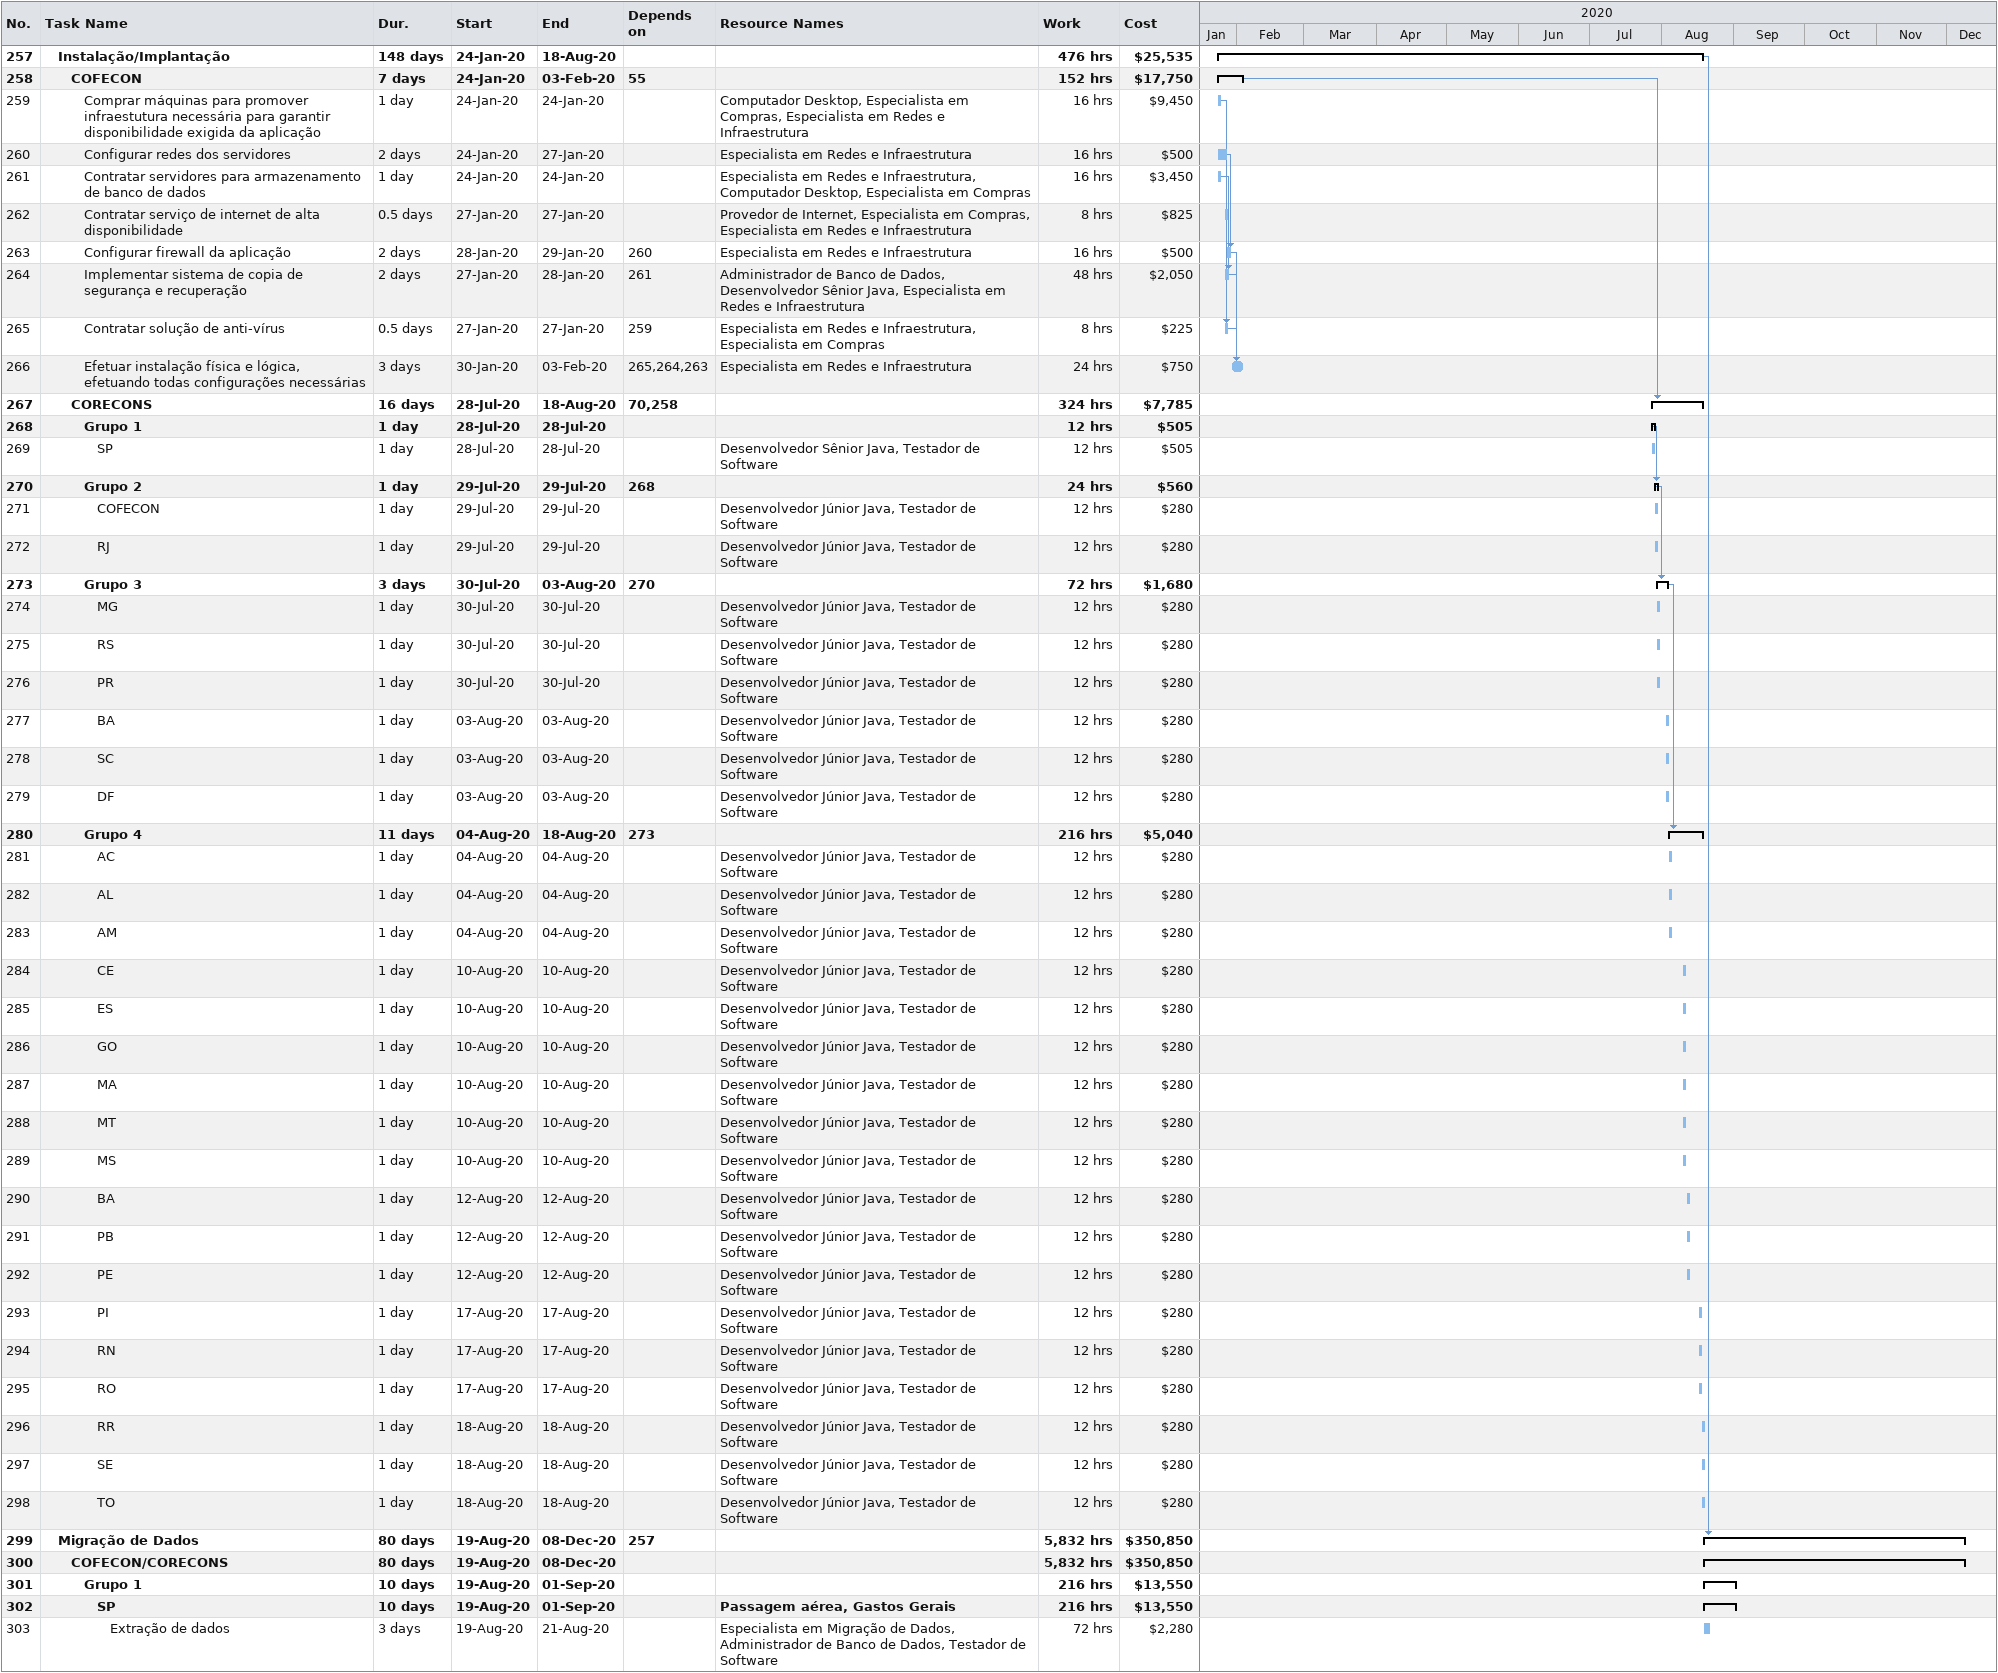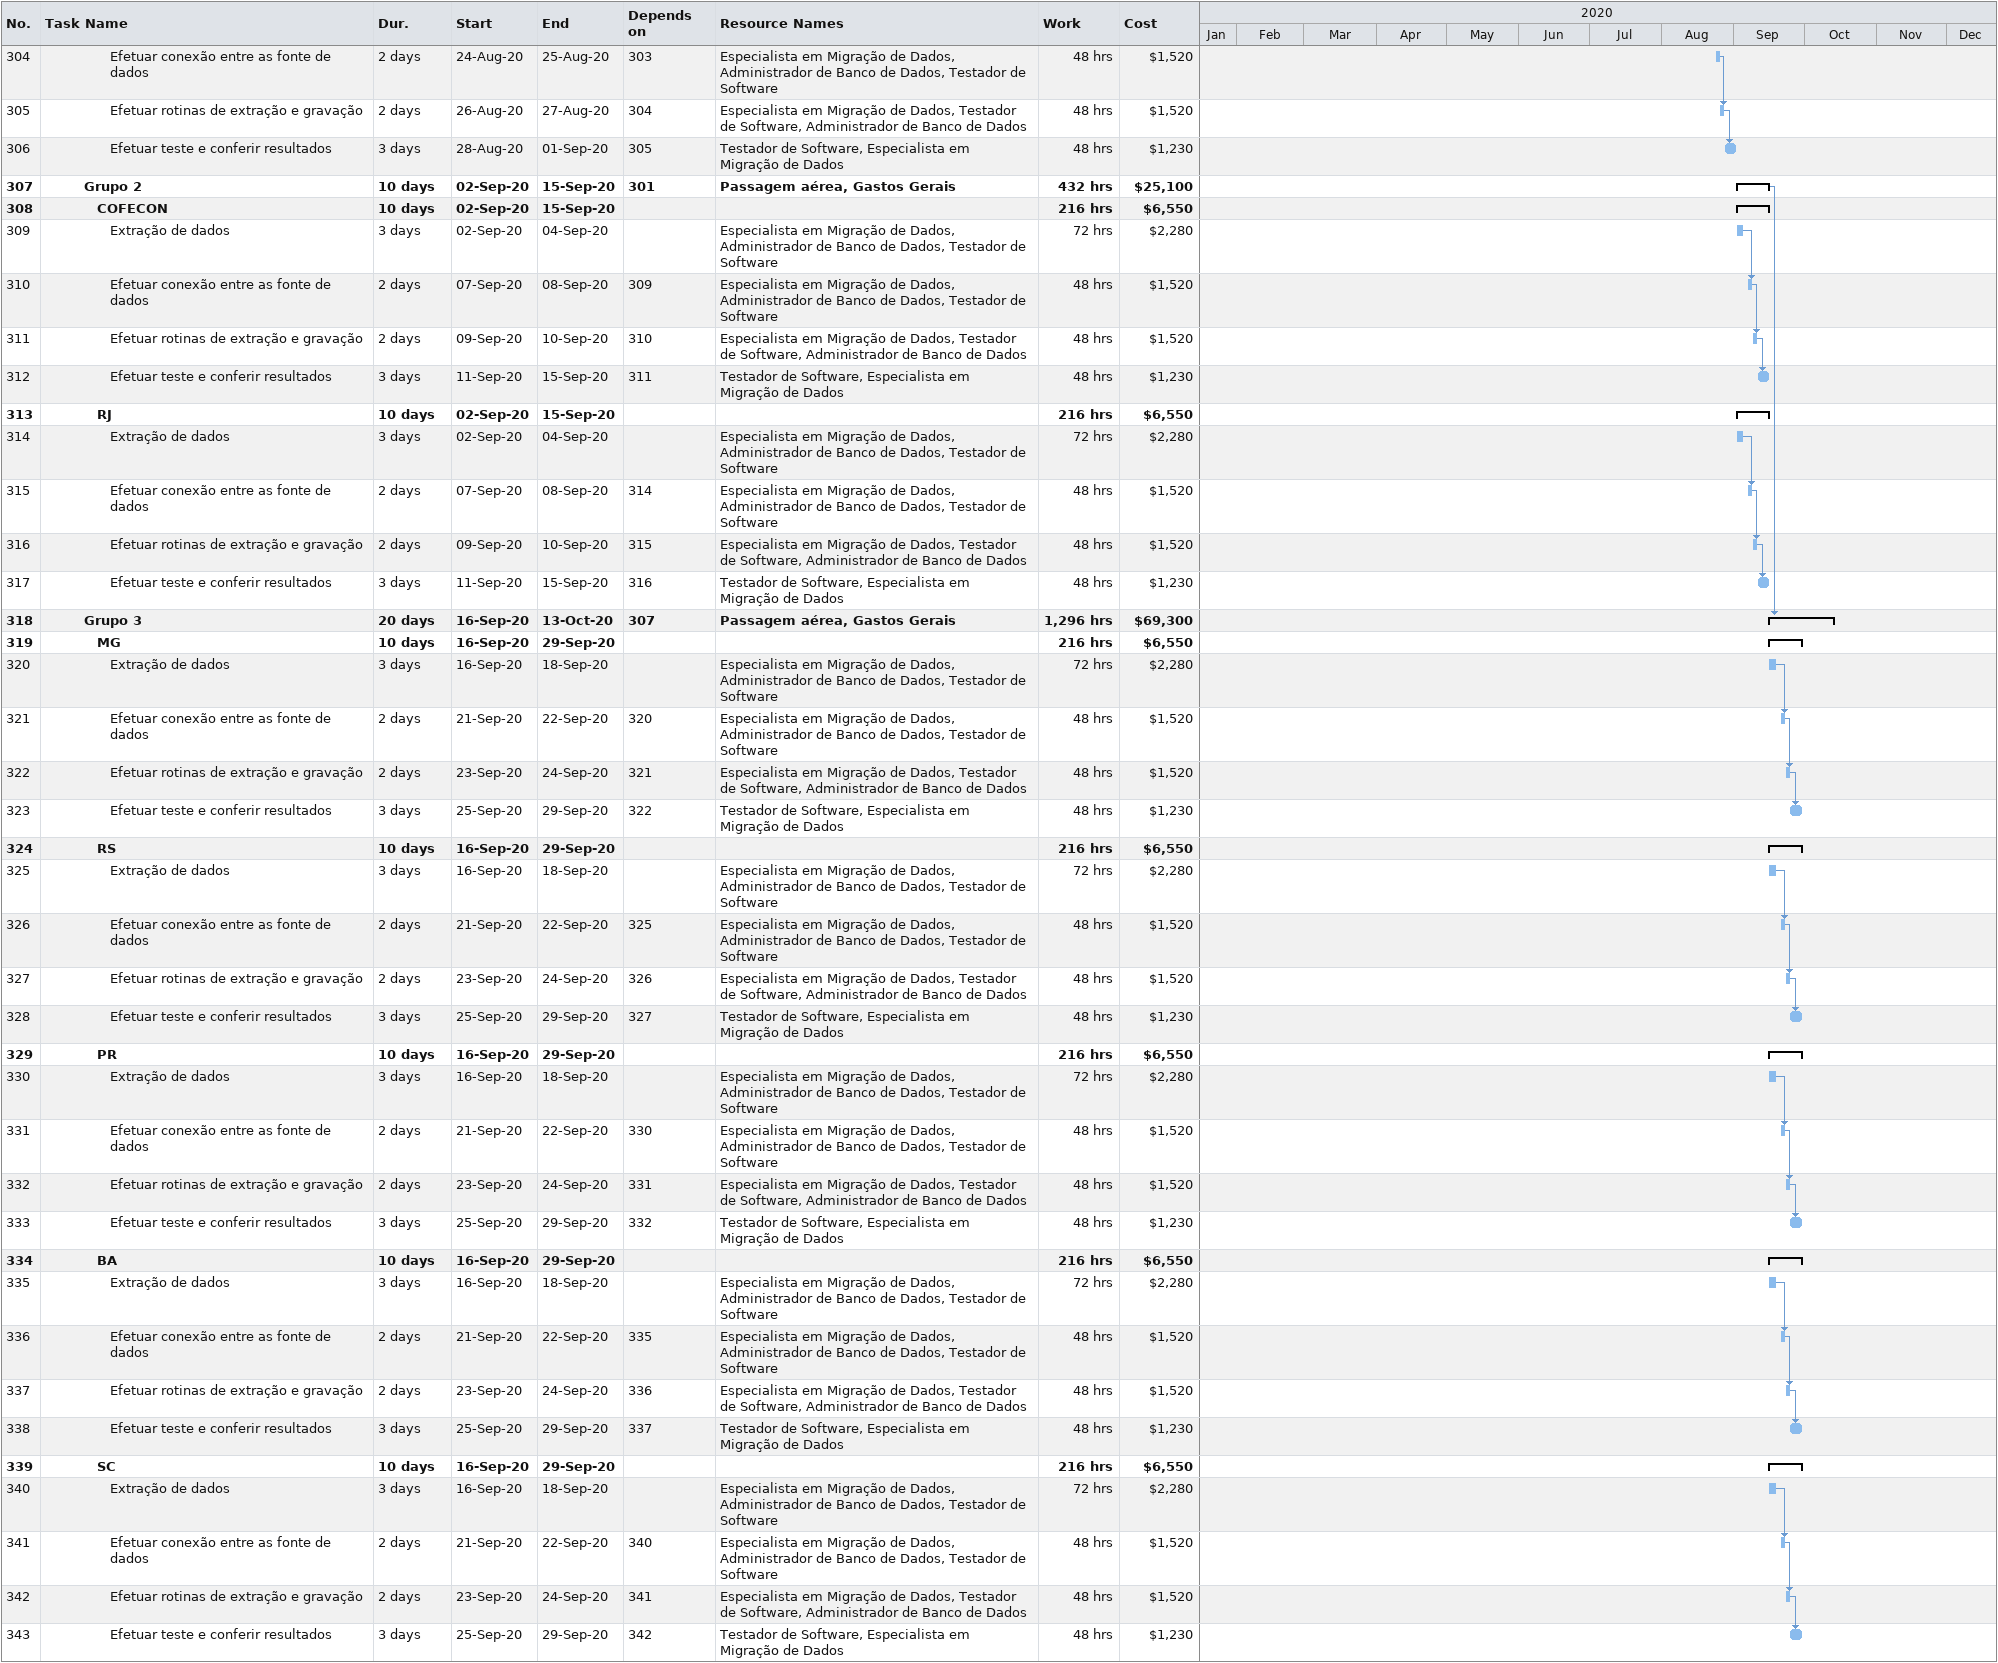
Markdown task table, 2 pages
| ID | Level | Task | Duration | Start | Finish | Predecessors | Resources | Work (h) | Cost ($) |
|---|---|---|---|---|---|---|---|---|---|
| 257 | 2 | **Instalação/Implantação** | 148d | 2020-01-24 | 2020-08-18 |  |  | 476 | 25535 |
| 258 | 3 | **COFECON** | 7d | 2020-01-24 | 2020-02-03 | 55 |  | 152 | 17750 |
| 259 | 4 | Comprar máquinas para promover infraestutura necessária para garantir disponibilidade exigida da aplicação | 1d | 2020-01-24 | 2020-01-24 |  | Computador Desktop, Especialista em Compras, Especialista em Redes e Infraestrutura | 16 | 9450 |
| 260 | 4 | Configurar redes dos servidores | 2d | 2020-01-24 | 2020-01-27 |  | Especialista em Redes e Infraestrutura | 16 | 500 |
| 261 | 4 | Contratar servidores para armazenamento de banco de dados | 1d | 2020-01-24 | 2020-01-24 |  | Especialista em Redes e Infraestrutura, Computador Desktop, Especialista em Compras | 16 | 3450 |
| 262 | 4 | Contratar serviço de internet de alta disponibilidade | 0.5d | 2020-01-27 | 2020-01-27 |  | Provedor de Internet, Especialista em Compras, Especialista em Redes e Infraestrutura | 8 | 825 |
| 263 | 4 | Configurar firewall da aplicação | 2d | 2020-01-28 | 2020-01-29 | 260 | Especialista em Redes e Infraestrutura | 16 | 500 |
| 264 | 4 | Implementar sistema de copia de segurança e recuperação | 2d | 2020-01-27 | 2020-01-28 | 261 | Administrador de Banco de Dados, Desenvolvedor Sênior Java, Especialista em Redes e Infraestrutura | 48 | 2050 |
| 265 | 4 | Contratar solução de anti-vírus | 0.5d | 2020-01-27 | 2020-01-27 | 259 | Especialista em Redes e Infraestrutura, Especialista em Compras | 8 | 225 |
| 266 | 4 | Efetuar instalação física e lógica, efetuando todas configurações necessárias | 3d | 2020-01-30 | 2020-02-03 | 265, 264, 263 | Especialista em Redes e Infraestrutura | 24 | 750 |
| 267 | 3 | **CORECONS** | 16d | 2020-07-28 | 2020-08-18 | 70, 258 |  | 324 | 7785 |
| 268 | 4 | **Grupo 1** | 1d | 2020-07-28 | 2020-07-28 |  |  | 12 | 505 |
| 269 | 5 | SP | 1d | 2020-07-28 | 2020-07-28 |  | Desenvolvedor Sênior Java, Testador de Software | 12 | 505 |
| 270 | 4 | **Grupo 2** | 1d | 2020-07-29 | 2020-07-29 | 268 |  | 24 | 560 |
| 271 | 5 | COFECON | 1d | 2020-07-29 | 2020-07-29 |  | Desenvolvedor Júnior Java, Testador de Software | 12 | 280 |
| 272 | 5 | RJ | 1d | 2020-07-29 | 2020-07-29 |  | Desenvolvedor Júnior Java, Testador de Software | 12 | 280 |
| 273 | 4 | **Grupo 3** | 3d | 2020-07-30 | 2020-08-03 | 270 |  | 72 | 1680 |
| 274 | 5 | MG | 1d | 2020-07-30 | 2020-07-30 |  | Desenvolvedor Júnior Java, Testador de Software | 12 | 280 |
| 275 | 5 | RS | 1d | 2020-07-30 | 2020-07-30 |  | Desenvolvedor Júnior Java, Testador de Software | 12 | 280 |
| 276 | 5 | PR | 1d | 2020-07-30 | 2020-07-30 |  | Desenvolvedor Júnior Java, Testador de Software | 12 | 280 |
| 277 | 5 | BA | 1d | 2020-08-03 | 2020-08-03 |  | Desenvolvedor Júnior Java, Testador de Software | 12 | 280 |
| 278 | 5 | SC | 1d | 2020-08-03 | 2020-08-03 |  | Desenvolvedor Júnior Java, Testador de Software | 12 | 280 |
| 279 | 5 | DF | 1d | 2020-08-03 | 2020-08-03 |  | Desenvolvedor Júnior Java, Testador de Software | 12 | 280 |
| 280 | 4 | **Grupo 4** | 11d | 2020-08-04 | 2020-08-18 | 273 |  | 216 | 5040 |
| 281 | 5 | AC | 1d | 2020-08-04 | 2020-08-04 |  | Desenvolvedor Júnior Java, Testador de Software | 12 | 280 |
| 282 | 5 | AL | 1d | 2020-08-04 | 2020-08-04 |  | Desenvolvedor Júnior Java, Testador de Software | 12 | 280 |
| 283 | 5 | AM | 1d | 2020-08-04 | 2020-08-04 |  | Desenvolvedor Júnior Java, Testador de Software | 12 | 280 |
| 284 | 5 | CE | 1d | 2020-08-10 | 2020-08-10 |  | Desenvolvedor Júnior Java, Testador de Software | 12 | 280 |
| 285 | 5 | ES | 1d | 2020-08-10 | 2020-08-10 |  | Desenvolvedor Júnior Java, Testador de Software | 12 | 280 |
| 286 | 5 | GO | 1d | 2020-08-10 | 2020-08-10 |  | Desenvolvedor Júnior Java, Testador de Software | 12 | 280 |
| 287 | 5 | MA | 1d | 2020-08-10 | 2020-08-10 |  | Desenvolvedor Júnior Java, Testador de Software | 12 | 280 |
| 288 | 5 | MT | 1d | 2020-08-10 | 2020-08-10 |  | Desenvolvedor Júnior Java, Testador de Software | 12 | 280 |
| 289 | 5 | MS | 1d | 2020-08-10 | 2020-08-10 |  | Desenvolvedor Júnior Java, Testador de Software | 12 | 280 |
| 290 | 5 | BA | 1d | 2020-08-12 | 2020-08-12 |  | Desenvolvedor Júnior Java, Testador de Software | 12 | 280 |
| 291 | 5 | PB | 1d | 2020-08-12 | 2020-08-12 |  | Desenvolvedor Júnior Java, Testador de Software | 12 | 280 |
| 292 | 5 | PE | 1d | 2020-08-12 | 2020-08-12 |  | Desenvolvedor Júnior Java, Testador de Software | 12 | 280 |
| 293 | 5 | PI | 1d | 2020-08-17 | 2020-08-17 |  | Desenvolvedor Júnior Java, Testador de Software | 12 | 280 |
| 294 | 5 | RN | 1d | 2020-08-17 | 2020-08-17 |  | Desenvolvedor Júnior Java, Testador de Software | 12 | 280 |
| 295 | 5 | RO | 1d | 2020-08-17 | 2020-08-17 |  | Desenvolvedor Júnior Java, Testador de Software | 12 | 280 |
| 296 | 5 | RR | 1d | 2020-08-18 | 2020-08-18 |  | Desenvolvedor Júnior Java, Testador de Software | 12 | 280 |
| 297 | 5 | SE | 1d | 2020-08-18 | 2020-08-18 |  | Desenvolvedor Júnior Java, Testador de Software | 12 | 280 |
| 298 | 5 | TO | 1d | 2020-08-18 | 2020-08-18 |  | Desenvolvedor Júnior Java, Testador de Software | 12 | 280 |
| 299 | 2 | **Migração de Dados** | 80d | 2020-08-19 | 2020-12-08 | 257 |  | 5832 | 350850 |
| 300 | 3 | **COFECON/CORECONS** | 80d | 2020-08-19 | 2020-12-08 |  |  | 5832 | 350850 |
| 301 | 4 | **Grupo 1** | 10d | 2020-08-19 | 2020-09-01 |  |  | 216 | 13550 |
| 302 | 5 | **SP** | 10d | 2020-08-19 | 2020-09-01 |  | Passagem aérea, Gastos Gerais | 216 | 13550 |
| 303 | 6 | Extração de dados | 3d | 2020-08-19 | 2020-08-21 |  | Especialista em Migração de Dados, Administrador de Banco de Dados, Testador de Software | 72 | 2280 |
| 304 | 6 | Efetuar conexão entre as fonte de dados | 2d | 2020-08-24 | 2020-08-25 | 303 | Especialista em Migração de Dados, Administrador de Banco de Dados, Testador de Software | 48 | 1520 |
| 305 | 6 | Efetuar rotinas de extração e gravação | 2d | 2020-08-26 | 2020-08-27 | 304 | Especialista em Migração de Dados, Testador de Software, Administrador de Banco de Dados | 48 | 1520 |
| 306 | 6 | Efetuar teste e conferir resultados | 3d | 2020-08-28 | 2020-09-01 | 305 | Testador de Software, Especialista em Migração de Dados | 48 | 1230 |
| 307 | 4 | **Grupo 2** | 10d | 2020-09-02 | 2020-09-15 | 301 | Passagem aérea, Gastos Gerais | 432 | 25100 |
| 308 | 5 | **COFECON** | 10d | 2020-09-02 | 2020-09-15 |  |  | 216 | 6550 |
| 309 | 6 | Extração de dados | 3d | 2020-09-02 | 2020-09-04 |  | Especialista em Migração de Dados, Administrador de Banco de Dados, Testador de Software | 72 | 2280 |
| 310 | 6 | Efetuar conexão entre as fonte de dados | 2d | 2020-09-07 | 2020-09-08 | 309 | Especialista em Migração de Dados, Administrador de Banco de Dados, Testador de Software | 48 | 1520 |
| 311 | 6 | Efetuar rotinas de extração e gravação | 2d | 2020-09-09 | 2020-09-10 | 310 | Especialista em Migração de Dados, Testador de Software, Administrador de Banco de Dados | 48 | 1520 |
| 312 | 6 | Efetuar teste e conferir resultados | 3d | 2020-09-11 | 2020-09-15 | 311 | Testador de Software, Especialista em Migração de Dados | 48 | 1230 |
| 313 | 5 | **RJ** | 10d | 2020-09-02 | 2020-09-15 |  |  | 216 | 6550 |
| 314 | 6 | Extração de dados | 3d | 2020-09-02 | 2020-09-04 |  | Especialista em Migração de Dados, Administrador de Banco de Dados, Testador de Software | 72 | 2280 |
| 315 | 6 | Efetuar conexão entre as fonte de dados | 2d | 2020-09-07 | 2020-09-08 | 314 | Especialista em Migração de Dados, Administrador de Banco de Dados, Testador de Software | 48 | 1520 |
| 316 | 6 | Efetuar rotinas de extração e gravação | 2d | 2020-09-09 | 2020-09-10 | 315 | Especialista em Migração de Dados, Testador de Software, Administrador de Banco de Dados | 48 | 1520 |
| 317 | 6 | Efetuar teste e conferir resultados | 3d | 2020-09-11 | 2020-09-15 | 316 | Testador de Software, Especialista em Migração de Dados | 48 | 1230 |
| 318 | 4 | **Grupo 3** | 20d | 2020-09-16 | 2020-10-13 | 307 | Passagem aérea, Gastos Gerais | 1296 | 69300 |
| 319 | 5 | **MG** | 10d | 2020-09-16 | 2020-09-29 |  |  | 216 | 6550 |
| 320 | 6 | Extração de dados | 3d | 2020-09-16 | 2020-09-18 |  | Especialista em Migração de Dados, Administrador de Banco de Dados, Testador de Software | 72 | 2280 |
| 321 | 6 | Efetuar conexão entre as fonte de dados | 2d | 2020-09-21 | 2020-09-22 | 320 | Especialista em Migração de Dados, Administrador de Banco de Dados, Testador de Software | 48 | 1520 |
| 322 | 6 | Efetuar rotinas de extração e gravação | 2d | 2020-09-23 | 2020-09-24 | 321 | Especialista em Migração de Dados, Testador de Software, Administrador de Banco de Dados | 48 | 1520 |
| 323 | 6 | Efetuar teste e conferir resultados | 3d | 2020-09-25 | 2020-09-29 | 322 | Testador de Software, Especialista em Migração de Dados | 48 | 1230 |
| 324 | 5 | **RS** | 10d | 2020-09-16 | 2020-09-29 |  |  | 216 | 6550 |
| 325 | 6 | Extração de dados | 3d | 2020-09-16 | 2020-09-18 |  | Especialista em Migração de Dados, Administrador de Banco de Dados, Testador de Software | 72 | 2280 |
| 326 | 6 | Efetuar conexão entre as fonte de dados | 2d | 2020-09-21 | 2020-09-22 | 325 | Especialista em Migração de Dados, Administrador de Banco de Dados, Testador de Software | 48 | 1520 |
| 327 | 6 | Efetuar rotinas de extração e gravação | 2d | 2020-09-23 | 2020-09-24 | 326 | Especialista em Migração de Dados, Testador de Software, Administrador de Banco de Dados | 48 | 1520 |
| 328 | 6 | Efetuar teste e conferir resultados | 3d | 2020-09-25 | 2020-09-29 | 327 | Testador de Software, Especialista em Migração de Dados | 48 | 1230 |
| 329 | 5 | **PR** | 10d | 2020-09-16 | 2020-09-29 |  |  | 216 | 6550 |
| 330 | 6 | Extração de dados | 3d | 2020-09-16 | 2020-09-18 |  | Especialista em Migração de Dados, Administrador de Banco de Dados, Testador de Software | 72 | 2280 |
| 331 | 6 | Efetuar conexão entre as fonte de dados | 2d | 2020-09-21 | 2020-09-22 | 330 | Especialista em Migração de Dados, Administrador de Banco de Dados, Testador de Software | 48 | 1520 |
| 332 | 6 | Efetuar rotinas de extração e gravação | 2d | 2020-09-23 | 2020-09-24 | 331 | Especialista em Migração de Dados, Testador de Software, Administrador de Banco de Dados | 48 | 1520 |
| 333 | 6 | Efetuar teste e conferir resultados | 3d | 2020-09-25 | 2020-09-29 | 332 | Testador de Software, Especialista em Migração de Dados | 48 | 1230 |
| 334 | 5 | **BA** | 10d | 2020-09-16 | 2020-09-29 |  |  | 216 | 6550 |
| 335 | 6 | Extração de dados | 3d | 2020-09-16 | 2020-09-18 |  | Especialista em Migração de Dados, Administrador de Banco de Dados, Testador de Software | 72 | 2280 |
| 336 | 6 | Efetuar conexão entre as fonte de dados | 2d | 2020-09-21 | 2020-09-22 | 335 | Especialista em Migração de Dados, Administrador de Banco de Dados, Testador de Software | 48 | 1520 |
| 337 | 6 | Efetuar rotinas de extração e gravação | 2d | 2020-09-23 | 2020-09-24 | 336 | Especialista em Migração de Dados, Testador de Software, Administrador de Banco de Dados | 48 | 1520 |
| 338 | 6 | Efetuar teste e conferir resultados | 3d | 2020-09-25 | 2020-09-29 | 337 | Testador de Software, Especialista em Migração de Dados | 48 | 1230 |
| 339 | 5 | **SC** | 10d | 2020-09-16 | 2020-09-29 |  |  | 216 | 6550 |
| 340 | 6 | Extração de dados | 3d | 2020-09-16 | 2020-09-18 |  | Especialista em Migração de Dados, Administrador de Banco de Dados, Testador de Software | 72 | 2280 |
| 341 | 6 | Efetuar conexão entre as fonte de dados | 2d | 2020-09-21 | 2020-09-22 | 340 | Especialista em Migração de Dados, Administrador de Banco de Dados, Testador de Software | 48 | 1520 |
| 342 | 6 | Efetuar rotinas de extração e gravação | 2d | 2020-09-23 | 2020-09-24 | 341 | Especialista em Migração de Dados, Testador de Software, Administrador de Banco de Dados | 48 | 1520 |
| 343 | 6 | Efetuar teste e conferir resultados | 3d | 2020-09-25 | 2020-09-29 | 342 | Testador de Software, Especialista em Migração de Dados | 48 | 1230 |
